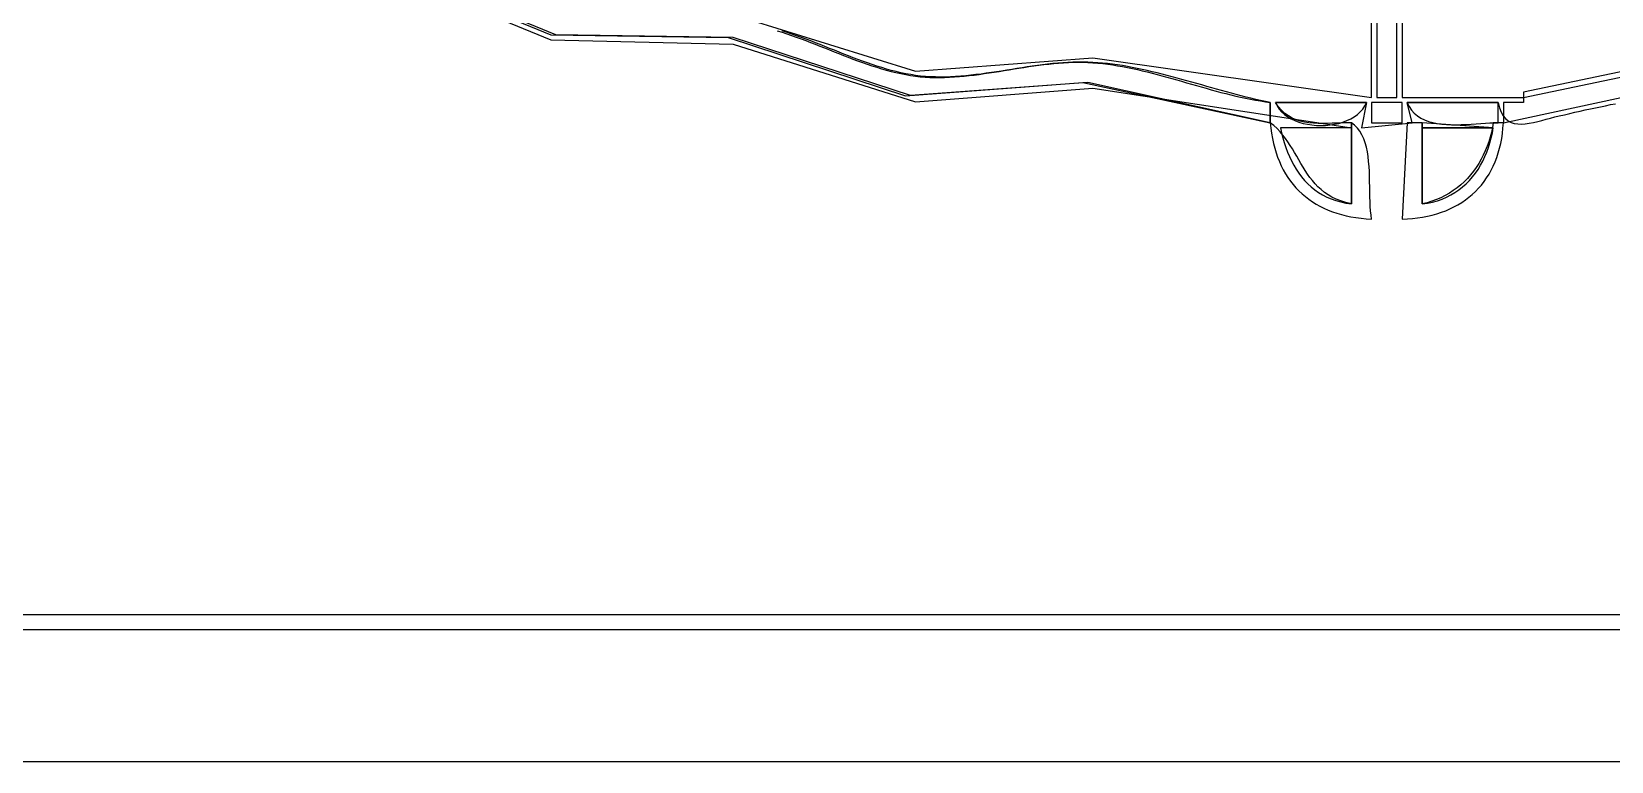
# Model space of a CAD drawing. Extents: x 0 to 1224, y 0 to 792.
# Drawn here: x 365.5 to 677.3, y 0 to 144 of the extents above; entities that cross this region are included whole.
import ezdxf

# ---------------------------------------------------------------- set-up
doc = ezdxf.new("R2010")
doc.units = 0
doc.layers.add('C2', color=2, linetype='CONTINUOUS')
doc.layers.add('C7', color=7, linetype='CONTINUOUS')

msp = doc.modelspace()

# ---------------------------------------------------------------- linework, layer by layer
at = {"layer": 'C2'}
for points in [[(610, 126), (610.1051, 124.9411), (610.2447, 123.9106), (610.4185, 122.9086), (610.6262, 121.9354), (610.8674, 120.9911), (611.1419, 120.0758), (611.4494, 119.1898), (611.7895, 118.3333), (612.162, 117.5063), (612.5665, 116.7092), (613.0027, 115.942), (613.4703, 115.2049), (613.969, 114.4982), (614.4985, 113.822), (615.0585, 113.1764), (615.6487, 112.5616), (616.2688, 111.9779), (616.9184, 111.4253), (617.5972, 110.9042), (618.305, 110.4145), (619.0415, 109.9566), (619.8062, 109.5306), (620.599, 109.1367), (621.4195, 108.775), (622.2674, 108.4457), (623.1424, 108.1491), (624.0442, 107.8852), (624.9724, 107.6542), (625.9268, 107.4564), (626.9071, 107.2919), (627.9129, 107.1609), (628.944, 107.0635), (630, 107), (629.8775, 107.7846), (629.7875, 108.6204), (629.7242, 109.5007), (629.6818, 110.419), (629.6547, 111.3688), (629.6372, 112.3436), (629.6236, 113.3367), (629.6081, 114.3418), (629.585, 115.3521), (629.5487, 116.3613), (629.4934, 117.3628), (629.4134, 118.35), (629.3031, 119.3164), (629.1566, 120.2555), (628.9683, 121.1607), (628.7325, 122.0255), (628.4434, 122.8433), (628.0954, 123.6077), (627.6828, 124.3121), (627.1998, 124.95), (626.6408, 125.5148), (626, 126), (626, 110), (624.9263, 110.2535), (623.9346, 110.5613), (623.0195, 110.9201), (622.1754, 111.3264), (621.3971, 111.7769), (620.6792, 112.2681), (620.0162, 112.7967), (619.4028, 113.3593), (618.8336, 113.9525), (618.3032, 114.5729), (617.8062, 115.2171), (617.3372, 115.8817), (616.8908, 116.5635), (616.4617, 117.2588), (616.0445, 117.9644), (615.6337, 118.677), (615.2239, 119.393), (614.8099, 120.1091), (614.3861, 120.8219), (613.9473, 121.5281), (613.488, 122.2242), (613.0028, 122.9069), (612.4863, 123.5727), (611.9332, 124.2183), (611.338, 124.8403), (610.6954, 125.4353), (610, 126)], [(637, 126), (636, 107), (637.0514, 107.0408), (638.0808, 107.1179), (639.0874, 107.2311), (640.0709, 107.3799), (641.0305, 107.5642), (641.9659, 107.7837), (642.8763, 108.0381), (643.7613, 108.3271), (644.6203, 108.6504), (645.4527, 109.0079), (646.2581, 109.3991), (647.0358, 109.8238), (647.7852, 110.2818), (648.506, 110.7728), (649.1974, 111.2964), (649.8589, 111.8525), (650.49, 112.4408), (651.0902, 113.0609), (651.6588, 113.7126), (652.1954, 114.3956), (652.6993, 115.1097), (653.17, 115.8545), (653.607, 116.6298), (654.0097, 117.4354), (654.3776, 118.2709), (654.7101, 119.1361), (655.0066, 120.0306), (655.2667, 120.9543), (655.4896, 121.9069), (655.675, 122.888), (655.8222, 123.8974), (655.9307, 124.9348), (656, 126), (654, 126), (653.8356, 125.0457), (653.6319, 124.103), (653.3891, 123.1738), (653.1077, 122.2598), (652.7881, 121.3629), (652.4307, 120.4849), (652.0359, 119.6277), (651.6041, 118.793), (651.1357, 117.9827), (650.6312, 117.1986), (650.0909, 116.4426), (649.5153, 115.7165), (648.9047, 115.0221), (648.2596, 114.3613), (647.5804, 113.7358), (646.8675, 113.1475), (646.1213, 112.5983), (645.3422, 112.0899), (644.5306, 111.6242), (643.687, 111.203), (642.8117, 110.8281), (641.9051, 110.5015), (640.9678, 110.2248), (640, 110), (640, 126), (637, 126)], [(640, 126), (640, 125), (654, 125), (640, 126)]]:
    msp.add_lwpolyline(points, dxfattribs=at)
at = {"layer": 'C7'}
for points in [[(0, 792), (0, 0), (1224, 0), (1224, 792), (0, 792)], [(35, 748), (35, 26), (1171, 26), (1171, 748), (35, 748)], [(37, 746), (37, 29), (1169, 29), (1169, 746), (37, 746)], [(631, 196), (631, 131), (635, 131), (635, 196), (631, 196)], [(660, 132), (660, 131), (693, 137.8704), (728, 135.3256), (761, 145.8156), (796, 146.3789), (828, 159.8951), (859, 163), (844, 163.0887), (795, 147.3789), (760, 146.8156), (727, 136.3295), (693, 138.946), (660, 132)], [(437, 156.0995), (468, 143.3287), (503, 142.7901), (538, 131.3295), (573, 133.9568), (610, 126), (610, 130), (609.0474, 130.1909), (608.0923, 130.394), (607.1348, 130.6085), (606.1751, 130.8333), (605.2133, 131.0676), (604.2494, 131.3104), (603.2836, 131.5607), (602.316, 131.8177), (601.3468, 132.0804), (600.376, 132.3478), (599.4038, 132.6191), (598.4302, 132.8933), (597.4554, 133.1694), (596.4795, 133.4466), (595.5027, 133.7239), (594.525, 134.0003), (593.5465, 134.2749), (592.5675, 134.5469), (591.5879, 134.8152), (590.6079, 135.0789), (589.6276, 135.3371), (588.6472, 135.5889), (587.6667, 135.8333), (586.6863, 136.0693), (585.7061, 136.2962), (584.7261, 136.5128), (583.7466, 136.7183), (582.7676, 136.9118), (581.7893, 137.0923), (580.8117, 137.2589), (579.8351, 137.4106), (578.8594, 137.5465), (577.8848, 137.6657), (576.9114, 137.7673), (575.9394, 137.8502), (574.9689, 137.9137), (574, 137.9567), (573.0173, 137.977), (572.0309, 137.9735), (571.0411, 137.9477), (570.0481, 137.9015), (569.0521, 137.8364), (568.0535, 137.7542), (567.0524, 137.6565), (566.0491, 137.5451), (565.0439, 137.4216), (564.0369, 137.2877), (563.0285, 137.1451), (562.0189, 136.9954), (561.0083, 136.8405), (559.997, 136.6818), (558.9852, 136.5213), (557.9732, 136.3604), (556.9613, 136.201), (555.9495, 136.0446), (554.9383, 135.893), (553.9279, 135.7479), (552.9185, 135.611), (551.9103, 135.4839), (550.9036, 135.3683), (549.8987, 135.2659), (548.8958, 135.1785), (547.8951, 135.1076), (546.8969, 135.055), (545.9014, 135.0224), (544.9089, 135.0114), (543.9197, 135.0237), (542.9339, 135.0611), (541.9519, 135.1251), (540.9738, 135.2176), (540, 135.3402), (539.0293, 135.4915), (538.0633, 135.6679), (537.1019, 135.8679), (536.1446, 136.0898), (535.1912, 136.3323), (534.2415, 136.5938), (533.295, 136.8728), (532.3516, 137.1678), (531.4109, 137.4773), (530.4726, 137.7997), (529.5366, 138.1337), (528.6024, 138.4777), (527.6698, 138.8301), (526.7385, 139.1895), (525.8083, 139.5544), (524.8788, 139.9233), (523.9497, 140.2946), (523.0208, 140.6668), (522.0917, 141.0385), (521.1623, 141.4082), (520.2321, 141.7743), (519.3009, 142.1353), (518.3685, 142.4898), (517.4345, 142.8362), (516.4986, 143.173), (515.5607, 143.4987), (514.6202, 143.8119), (513.6771, 144.1109)], [(512.6796, 144.1352), (513.6236, 143.8414), (514.5648, 143.5338), (515.5037, 143.2137), (516.4405, 142.8826), (517.3754, 142.5419), (518.3088, 142.193), (519.2409, 141.8374), (520.1719, 141.4764), (521.1023, 141.1115), (522.0321, 140.7441), (522.9618, 140.3757), (523.8915, 140.0076), (524.8216, 139.6413), (525.7523, 139.2781), (526.6839, 138.9196), (527.6166, 138.5672), (528.5508, 138.2222), (529.4867, 137.886), (530.4246, 137.5602), (531.3648, 137.2461), (532.3074, 136.9452), (533.2529, 136.6588), (534.2015, 136.3884), (535.1534, 136.1355), (536.1089, 135.9014), (537.0683, 135.6875), (538.0319, 135.4953), (539, 135.3263), (539.9486, 135.1885), (540.9009, 135.0807), (541.8566, 135.0012), (542.8155, 134.9484), (543.7774, 134.9209), (544.7422, 134.9169), (545.7095, 134.9349), (546.6793, 134.9732), (547.6513, 135.0305), (548.6253, 135.1049), (549.6011, 135.195), (550.5786, 135.2992), (551.5574, 135.4158), (552.5375, 135.5433), (553.5186, 135.6802), (554.5005, 135.8247), (555.483, 135.9754), (556.4659, 136.1306), (557.449, 136.2888), (558.4321, 136.4484), (559.4151, 136.6078), (560.3976, 136.7654), (561.3796, 136.9195), (562.3607, 137.0688), (563.3409, 137.2114), (564.3199, 137.346), (565.2975, 137.4708), (566.2734, 137.5843), (567.2476, 137.6849), (568.2199, 137.771), (569.1899, 137.8411), (570.1575, 137.8935), (571.1225, 137.9267), (572.0847, 137.9391), (573.0439, 137.929), (574, 137.895), (574.9808, 137.8359), (575.9606, 137.7554), (576.9393, 137.6545), (577.9171, 137.5344), (578.8939, 137.396), (579.8698, 137.2406), (580.8448, 137.0693), (581.8191, 136.8831), (582.7927, 136.6831), (583.7657, 136.4705), (584.738, 136.2464), (585.7099, 136.0119), (586.6812, 135.768), (587.6521, 135.516), (588.6227, 135.2568), (589.5929, 134.9917), (590.5629, 134.7216), (591.5327, 134.4478), (592.5024, 134.1713), (593.472, 133.8933), (594.4416, 133.6148), (595.4112, 133.3369), (596.381, 133.0608), (597.3508, 132.7876), (598.3209, 132.5183), (599.2913, 132.2542), (600.262, 131.9962), (601.2331, 131.7454), (602.2047, 131.5031), (603.1767, 131.2703), (604.1493, 131.0482), (605.1225, 130.8377), (606.0964, 130.6401), (607.0711, 130.4564), (608.0465, 130.2877), (609.0228, 130.1352), (610, 130), (610, 126), (574, 133.9606), (539, 131.365), (504, 142.7901), (469, 143.3287), (438, 156.0995)], [(437, 155.0995), (468, 142.3287), (504, 141.4823), (540, 130.1327), (575, 132.8264), (626, 125), (626, 126), (625.0615, 125.9889), (624.1169, 125.9614), (623.1698, 125.9255), (622.2235, 125.8896), (621.2815, 125.8619), (620.3473, 125.8507), (619.4243, 125.8641), (618.5159, 125.9105), (617.6258, 125.998), (616.7571, 126.135), (615.9136, 126.3297), (615.0985, 126.5902), (614.3154, 126.925), (613.5677, 127.3422), (612.8588, 127.85), (612.1923, 128.4568), (611.5715, 129.1706), (611, 130), (629, 130), (628, 125), (638, 126), (637, 130), (655, 130), (655.231, 128.967), (655.5451, 128.1011), (655.9362, 127.3905), (656.3985, 126.8234), (656.9259, 126.3881), (657.5125, 126.0726), (658.1523, 125.8653), (658.8394, 125.7543), (659.5678, 125.7279), (660.3316, 125.7742), (661.1248, 125.8814), (661.9414, 126.0378), (662.7756, 126.2317), (663.6212, 126.451), (664.4724, 126.6842), (665.3233, 126.9194), (666.1678, 127.1448), (667, 127.3487), (668.0513, 127.5893), (669.0931, 127.8264), (670.1259, 128.0596), (671.1502, 128.2887), (672.1666, 128.5134), (673.1757, 128.7336), (674.1781, 128.9491), (675.1742, 129.1595), (676.1648, 129.3646), (677.1503, 129.5643), (678.1313, 129.7583)], [(506, 146.6744), (540, 136.1883), (575, 138.8225), (630, 131), (630, 153)], [(636, 153), (636, 131), (660, 131), (660, 130), (656, 130), (656, 126), (693, 133.9568)], [(611, 130), (611.3276, 129.3266), (611.7428, 128.7072), (612.2382, 128.1416), (612.8066, 127.6298), (613.4405, 127.172), (614.1328, 126.768), (614.8762, 126.4179), (615.6633, 126.1216), (616.4869, 125.8792), (617.3396, 125.6907), (618.2142, 125.556), (619.1035, 125.4752), (620, 125.4483), (620.8964, 125.4752), (621.7857, 125.556), (622.6603, 125.6907), (623.513, 125.8792), (624.3366, 126.1216), (625.1237, 126.4179), (625.8671, 126.768), (626.5594, 127.172), (627.1933, 127.6298), (627.7617, 128.1416), (628.2571, 128.7072), (628.6723, 129.3266), (629, 130), (611, 130)], [(630, 130), (630, 126), (636, 126), (636, 130), (630, 130)], [(637, 130), (637.3876, 129.1966), (637.8587, 128.4931), (638.4069, 127.8833), (639.0258, 127.3612), (639.709, 126.9205), (640.4503, 126.5554), (641.2431, 126.2596), (642.0812, 126.027), (642.9582, 125.8516), (643.8677, 125.7273), (644.8033, 125.6479), (645.7587, 125.6074), (646.7276, 125.5997), (647.7034, 125.6187), (648.68, 125.6583), (649.6509, 125.7124), (650.6097, 125.7748), (651.55, 125.8396), (652.4656, 125.9006), (653.35, 125.9517), (654.1969, 125.9869), (655, 126), (655, 130), (637, 130)], [(612, 125), (612.2242, 124.0051), (612.4769, 123.027), (612.759, 122.0678), (613.0714, 121.1296), (613.415, 120.2143), (613.7907, 119.324), (614.1996, 118.4608), (614.6424, 117.6267), (615.1202, 116.8237), (615.6339, 116.054), (616.1844, 115.3195), (616.7727, 114.6223), (617.3996, 113.9644), (618.0661, 113.348), (618.7731, 112.7749), (619.5216, 112.2474), (620.3124, 111.7674), (621.1466, 111.3369), (622.0251, 110.9581), (622.9487, 110.6329), (623.9184, 110.3635), (624.9352, 110.1518), (626, 110), (626, 125), (612, 125)], [(640, 125), (640, 110), (641.0364, 110.1482), (642.0348, 110.3566), (642.9951, 110.6231), (643.917, 110.9455), (644.8005, 111.322), (645.6455, 111.7503), (646.4518, 112.2286), (647.2193, 112.7547), (647.948, 113.3267), (648.6376, 113.9424), (649.2881, 114.5998), (649.8994, 115.2969), (650.4713, 116.0316), (651.0037, 116.802), (651.4966, 117.6059), (651.9497, 118.4413), (652.363, 119.3061), (652.7364, 120.1985), (653.0697, 121.1161), (653.3628, 122.0572), (653.6157, 123.0195), (653.8281, 124.0011), (654, 125), (640, 125)]]:
    msp.add_lwpolyline(points, dxfattribs=at)

doc.saveas('drawing.dxf')
